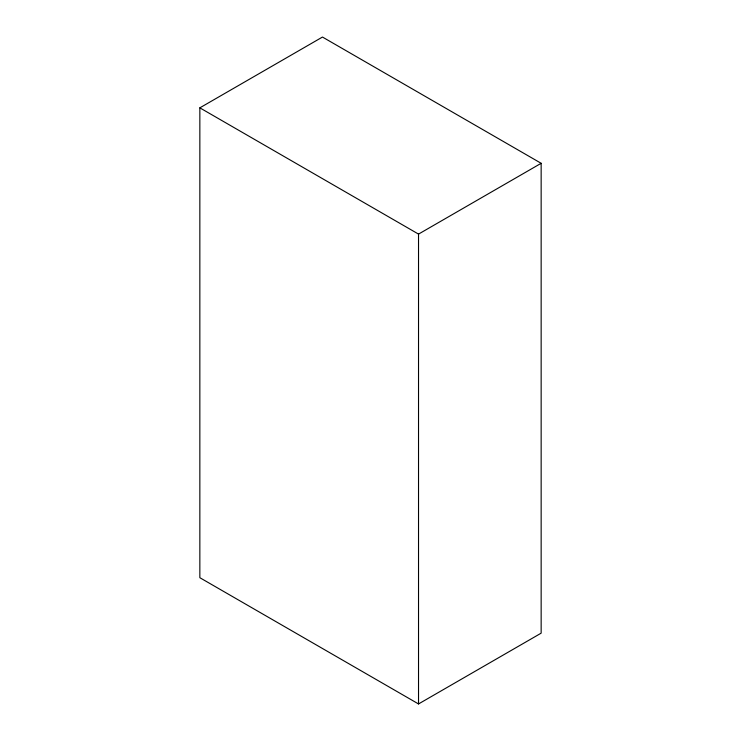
<?xml version="1.0" encoding="UTF-8"?>
<svg xmlns="http://www.w3.org/2000/svg" width="741" height="741" viewBox="0 0 741 741"><rect width="100%" height="100%" fill="white"/><g stroke="black" fill="none" stroke-linecap="round" stroke-linejoin="round"><path stroke-width="1.11" d="M199.848 107.843L322.474 37.05L541.152 163.298L541.152 633.157L418.526 703.95L199.848 577.702L199.848 107.843L418.526 234.1L541.152 163.298M418.526 234.1L418.526 703.95"/></g></svg>
